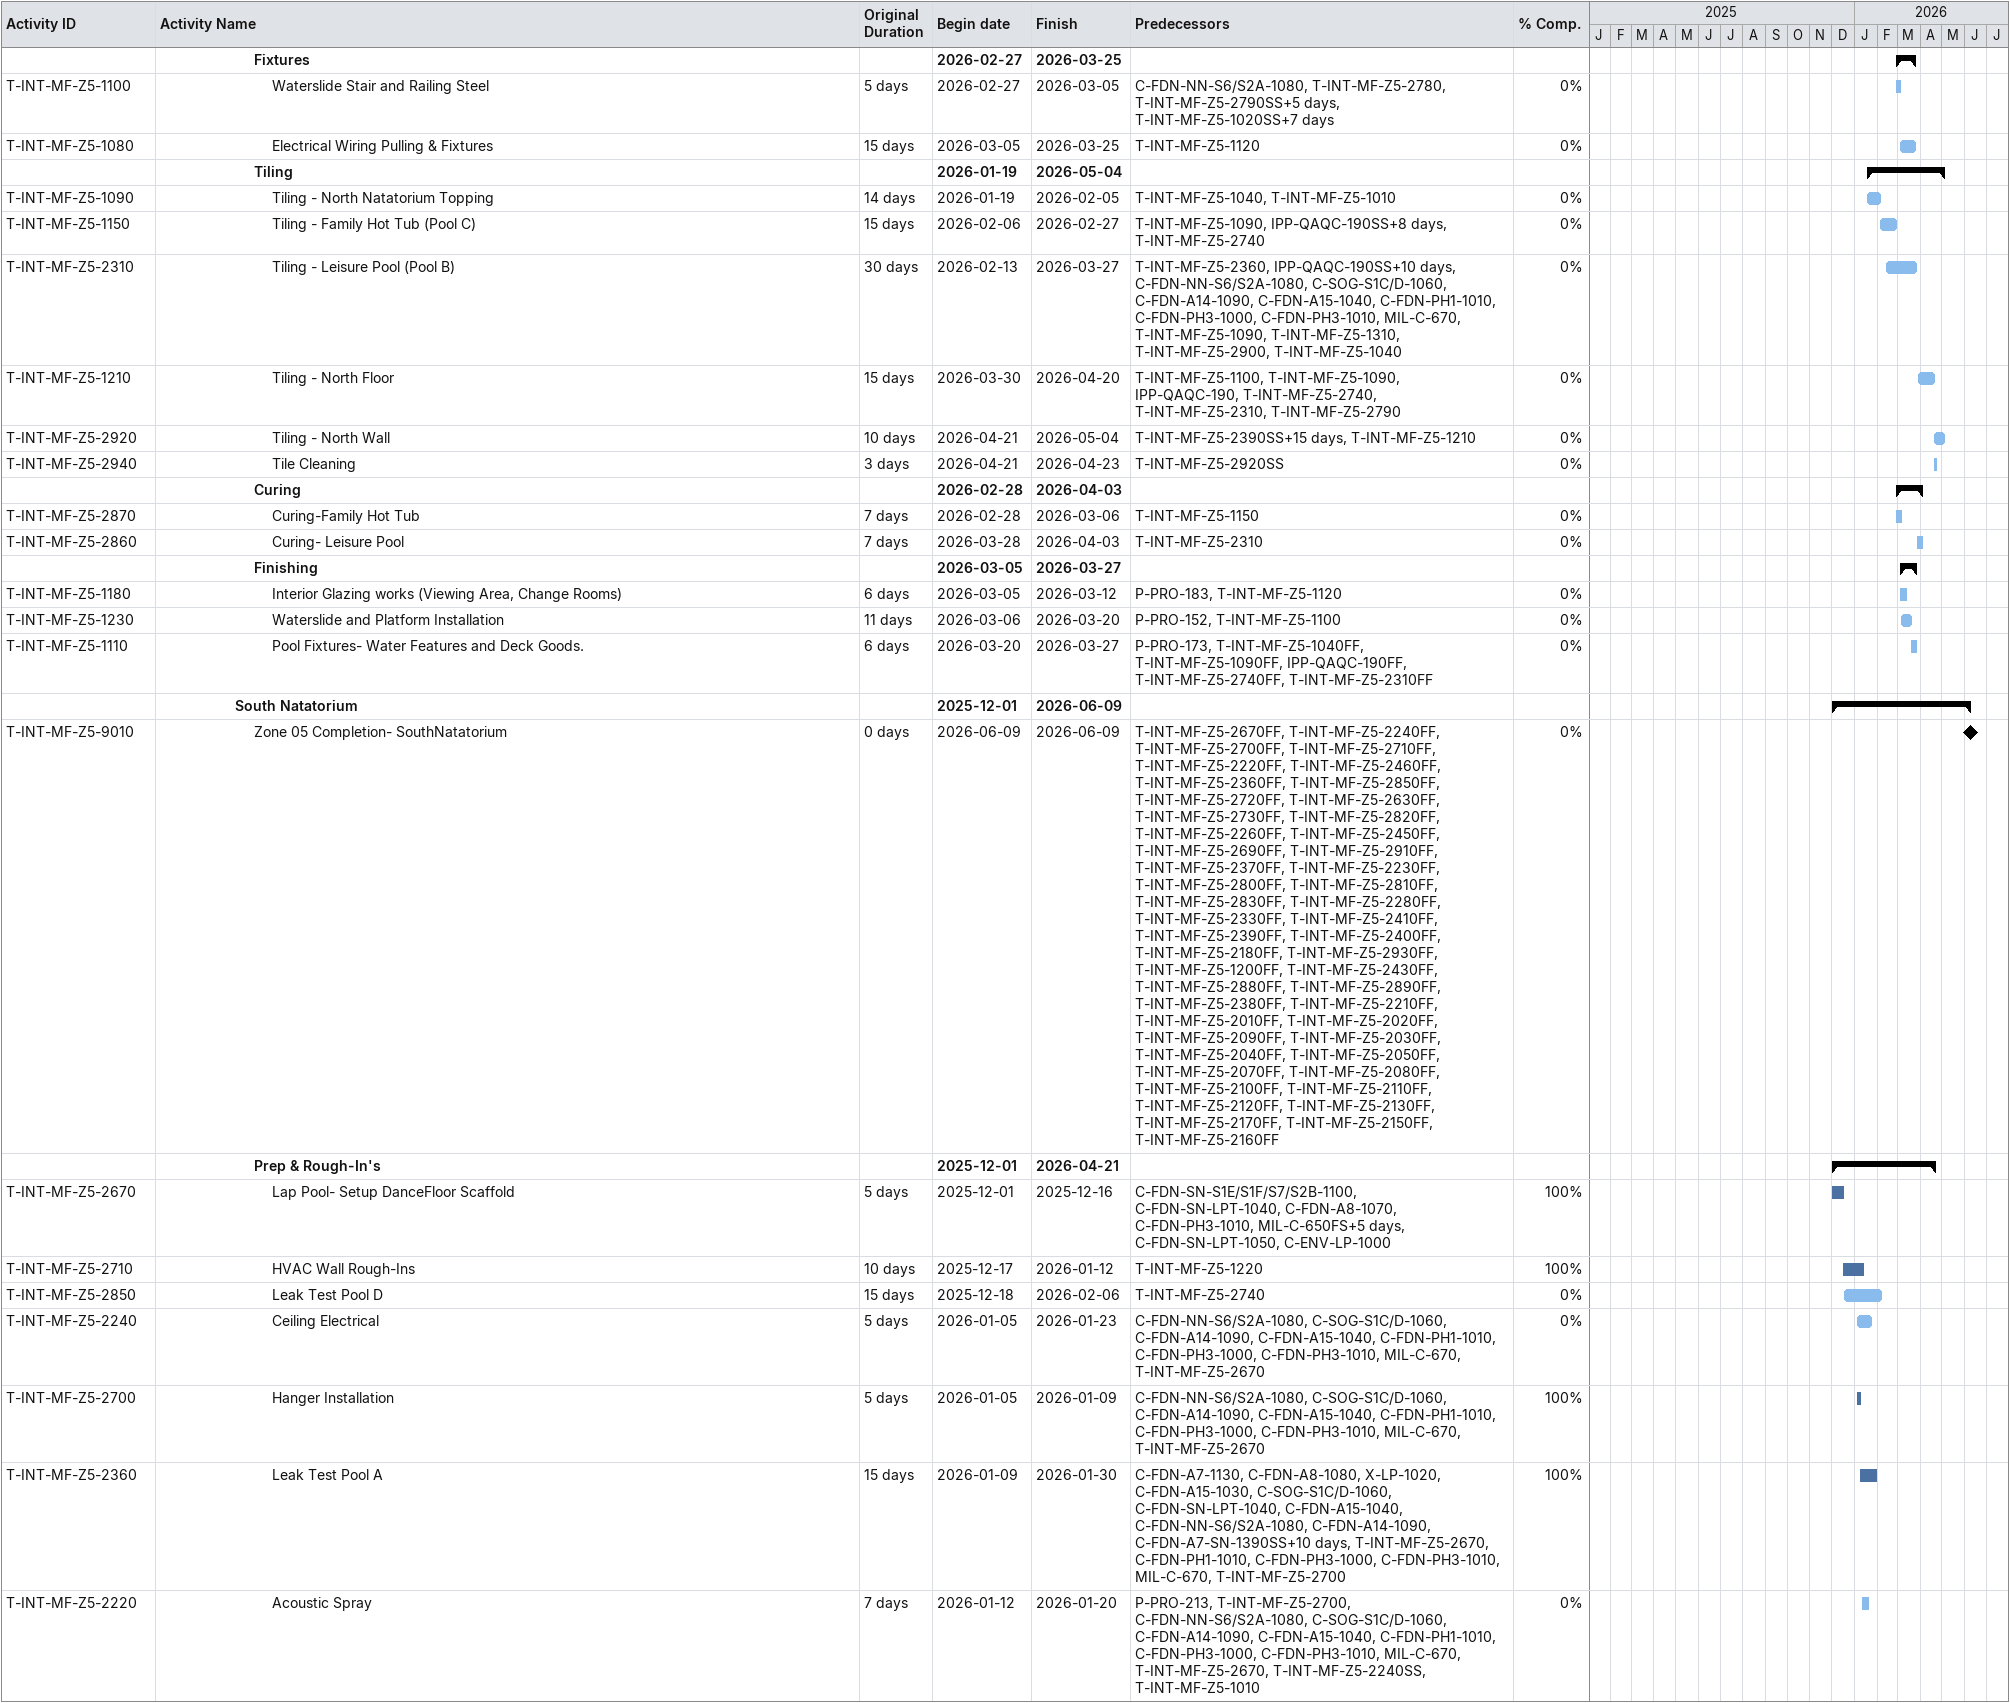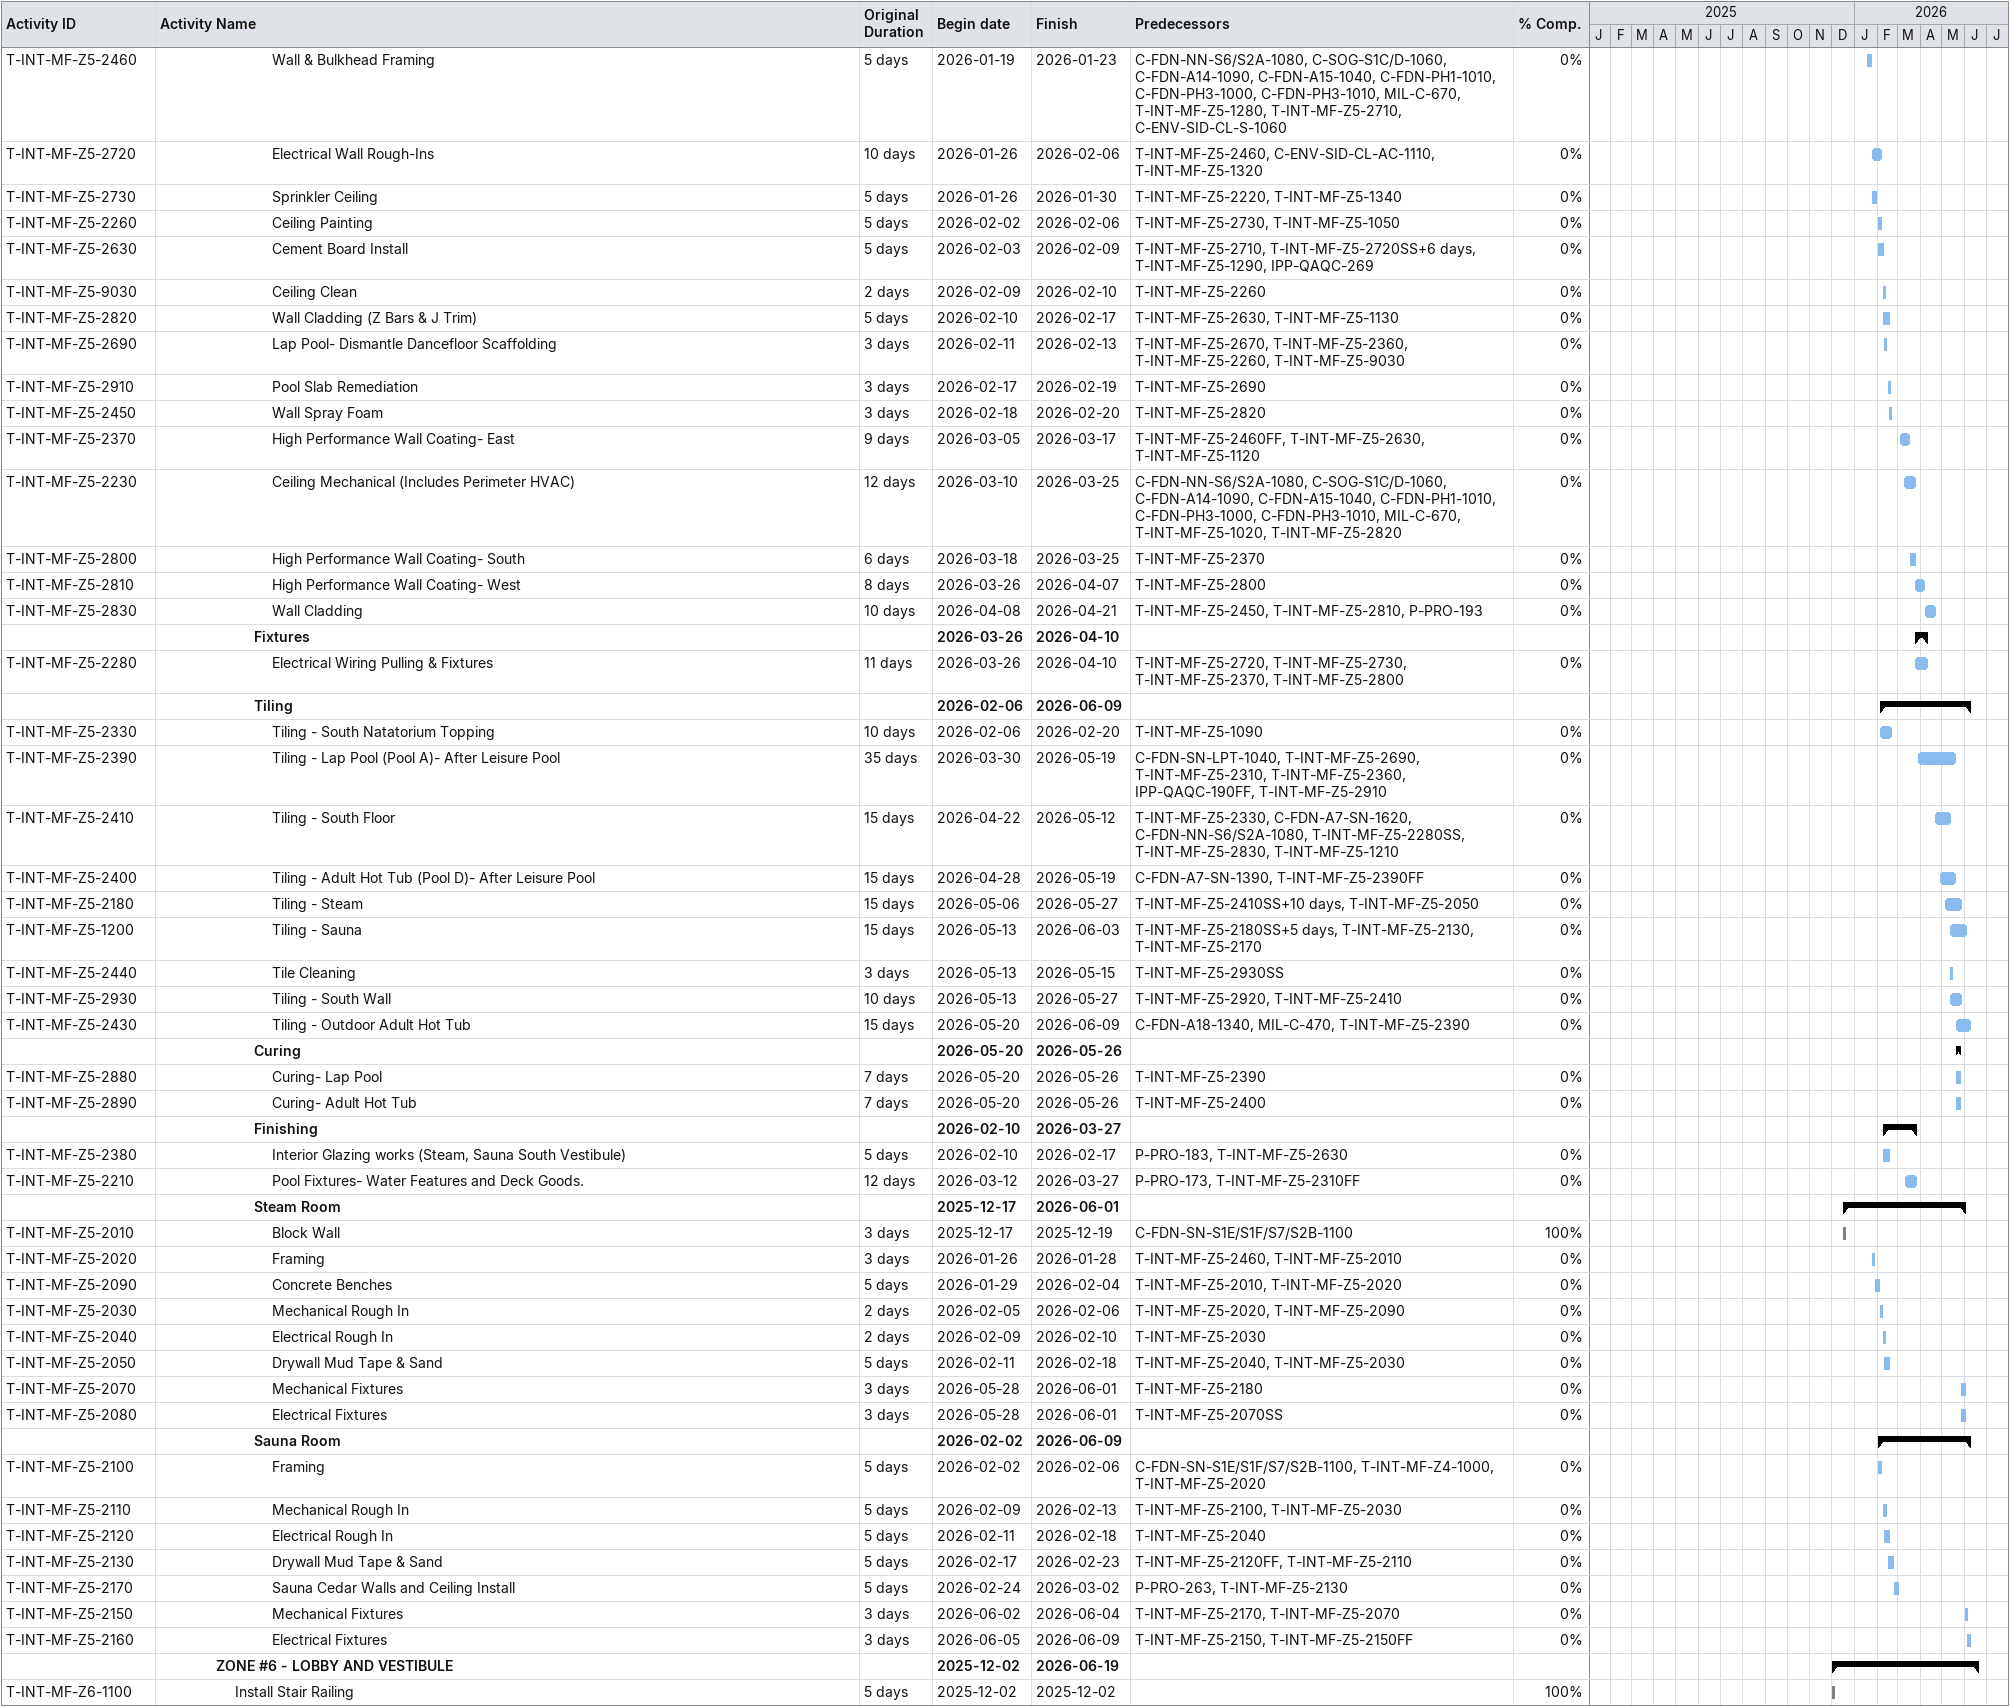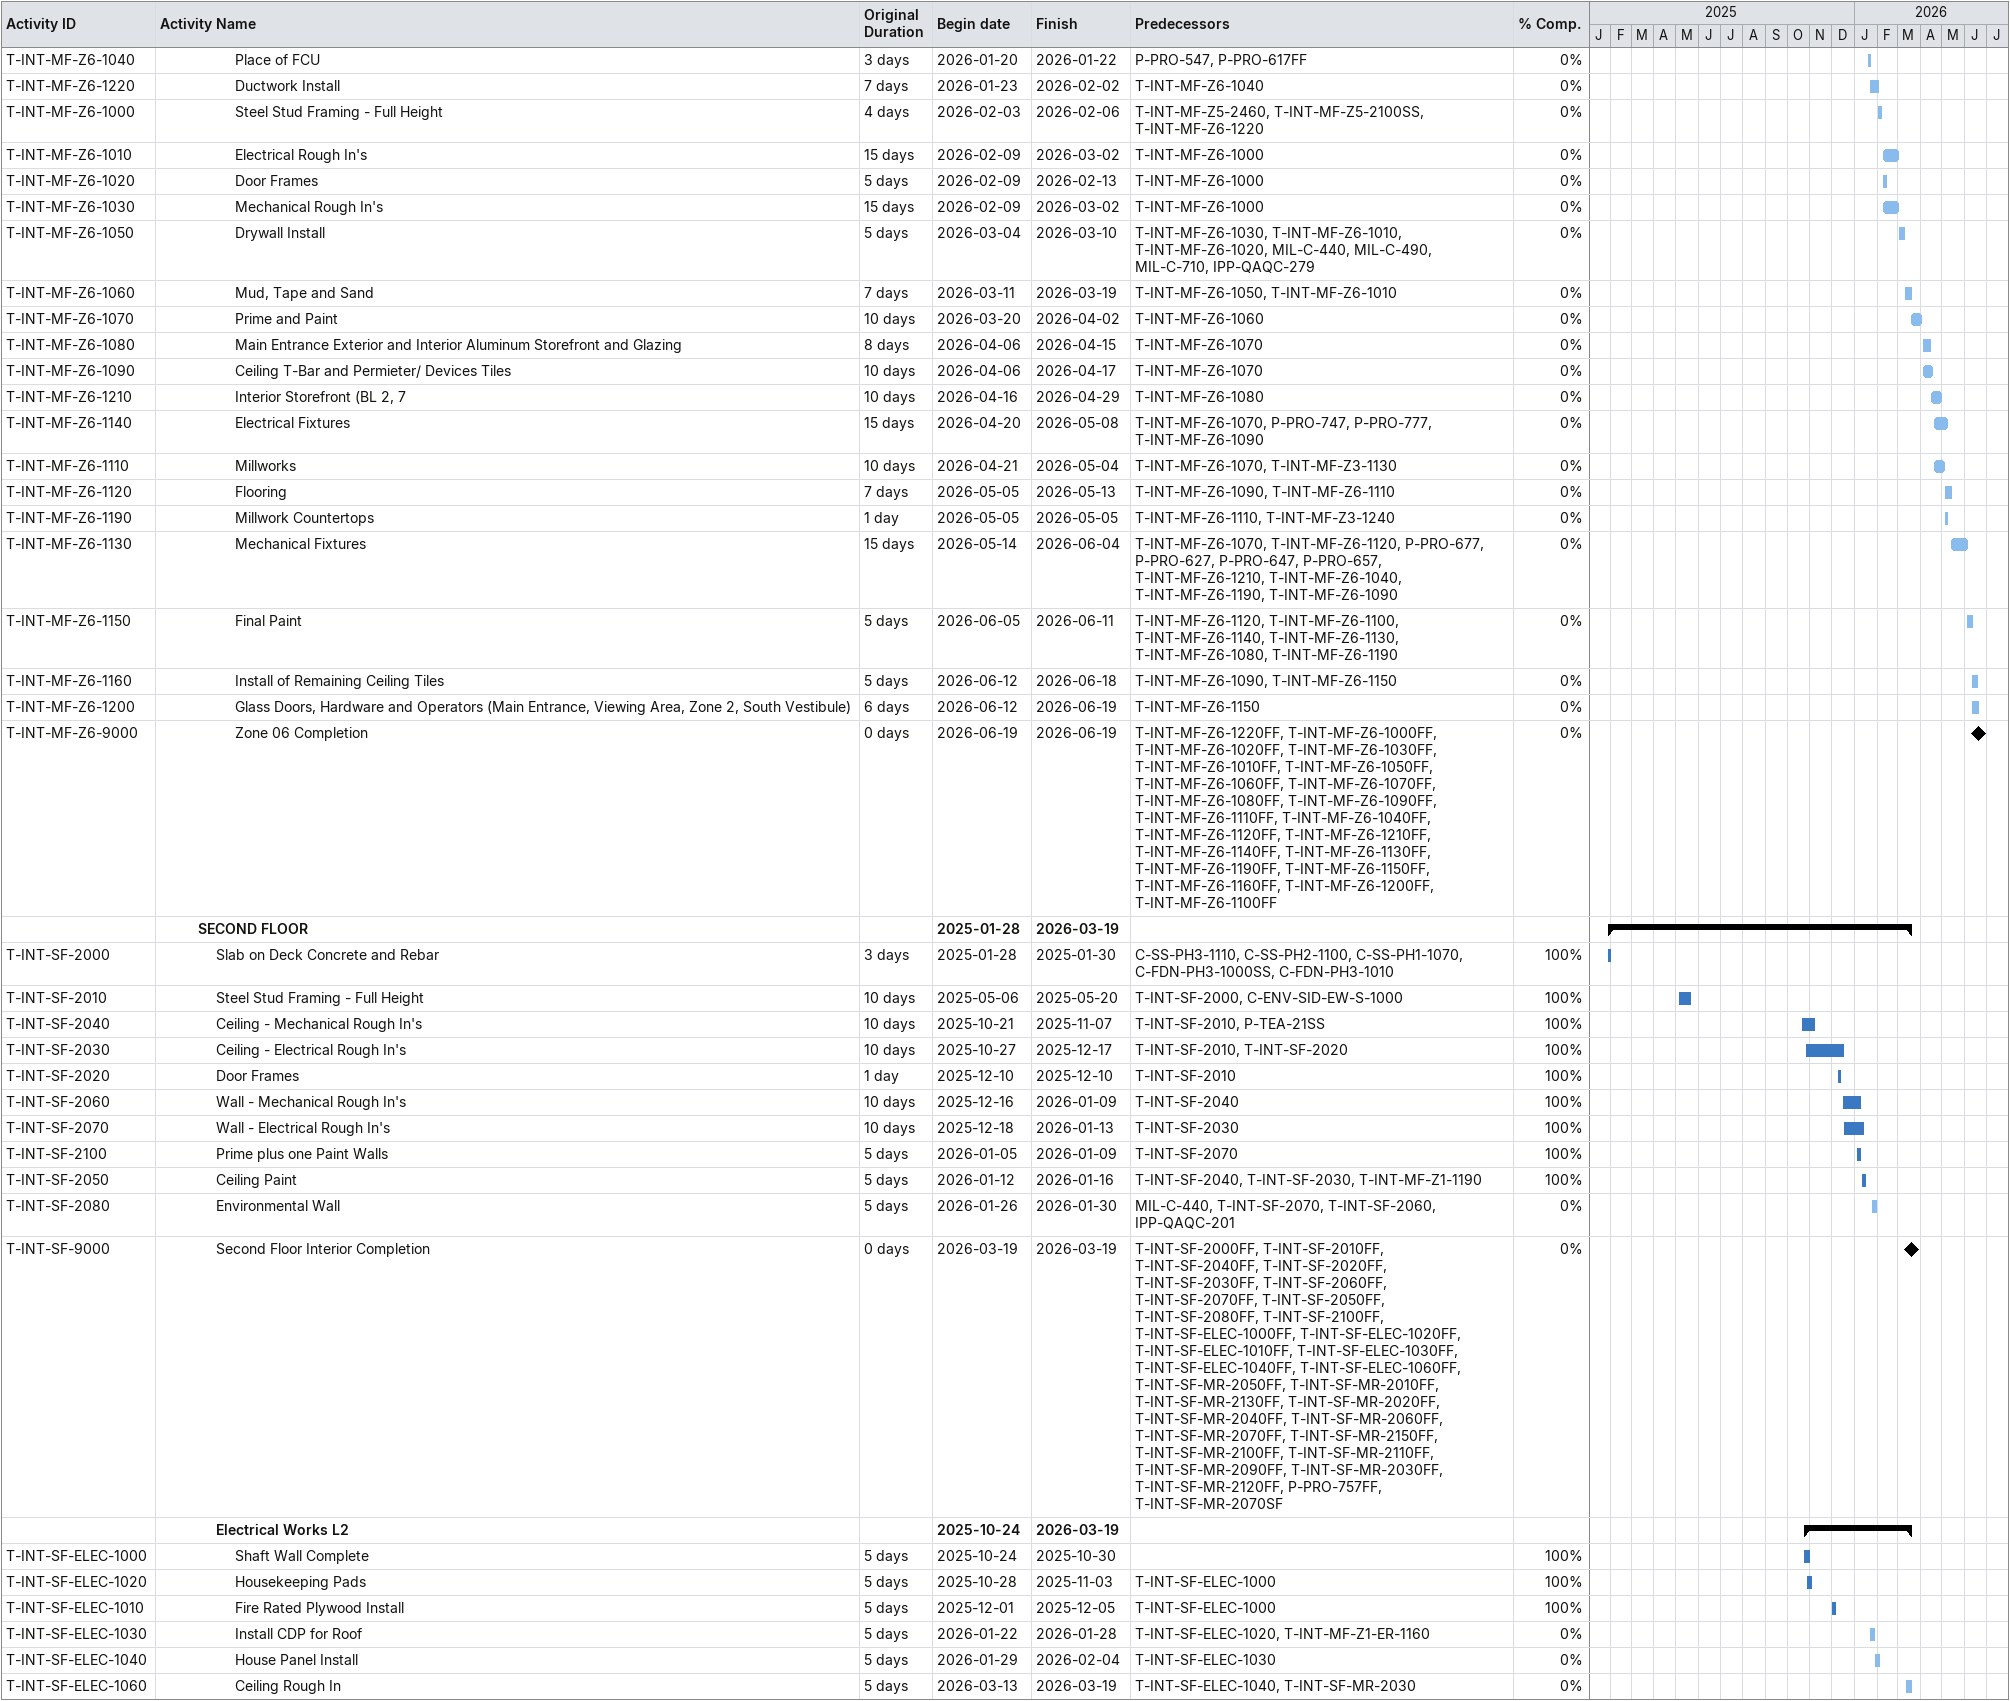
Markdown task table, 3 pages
| ID | Level | Task | Original duration | Start | Finish | Predecessors | % complete |
|---|---|---|---|---|---|---|---|
|  | 6 | **Fixtures** |  | 2026-02-27 | 2026-03-25 |  |  |
| T-INT-MF-Z5-1100 | 7 | Waterslide Stair and Railing Steel | 5d | 2026-02-27 | 2026-03-05 | C-FDN-NN-S6/S2A-1080, T-INT-MF-Z5-2780, T-INT-MF-Z5-2790SS+5d, T-INT-MF-Z5-1020SS+7d | 0 |
| T-INT-MF-Z5-1080 | 7 | Electrical Wiring Pulling & Fixtures | 15d | 2026-03-05 | 2026-03-25 | T-INT-MF-Z5-1120 | 0 |
|  | 6 | **Tiling** |  | 2026-01-19 | 2026-05-04 |  |  |
| T-INT-MF-Z5-1090 | 7 | Tiling - North Natatorium Topping | 14d | 2026-01-19 | 2026-02-05 | T-INT-MF-Z5-1040, T-INT-MF-Z5-1010 | 0 |
| T-INT-MF-Z5-1150 | 7 | Tiling - Family Hot Tub (Pool C) | 15d | 2026-02-06 | 2026-02-27 | T-INT-MF-Z5-1090, IPP-QAQC-190SS+8d, T-INT-MF-Z5-2740 | 0 |
| T-INT-MF-Z5-2310 | 7 | Tiling - Leisure Pool (Pool B) | 30d | 2026-02-13 | 2026-03-27 | T-INT-MF-Z5-2360, IPP-QAQC-190SS+10d, C-FDN-NN-S6/S2A-1080, C-SOG-S1C/D-1060, C-FDN-A14-1090, C-FDN-A15-1040, C-FDN-PH1-1010, C-FDN-PH3-1000, C-FDN-PH3-1010, MIL-C-670, T-INT-MF-Z5-1090, T-INT-MF-Z5-1310, T-INT-MF-Z5-2900, T-INT-MF-Z5-1040 | 0 |
| T-INT-MF-Z5-1210 | 7 | Tiling - North Floor | 15d | 2026-03-30 | 2026-04-20 | T-INT-MF-Z5-1100, T-INT-MF-Z5-1090, IPP-QAQC-190, T-INT-MF-Z5-2740, T-INT-MF-Z5-2310, T-INT-MF-Z5-2790 | 0 |
| T-INT-MF-Z5-2920 | 7 | Tiling - North Wall | 10d | 2026-04-21 | 2026-05-04 | T-INT-MF-Z5-2390SS+15d, T-INT-MF-Z5-1210 | 0 |
| T-INT-MF-Z5-2940 | 7 | Tile Cleaning | 3d | 2026-04-21 | 2026-04-23 | T-INT-MF-Z5-2920SS | 0 |
|  | 6 | **Curing** |  | 2026-02-28 | 2026-04-03 |  |  |
| T-INT-MF-Z5-2870 | 7 | Curing-Family Hot Tub | 7d | 2026-02-28 | 2026-03-06 | T-INT-MF-Z5-1150 | 0 |
| T-INT-MF-Z5-2860 | 7 | Curing- Leisure Pool | 7d | 2026-03-28 | 2026-04-03 | T-INT-MF-Z5-2310 | 0 |
|  | 6 | **Finishing** |  | 2026-03-05 | 2026-03-27 |  |  |
| T-INT-MF-Z5-1180 | 7 | Interior Glazing works (Viewing Area, Change Rooms) | 6d | 2026-03-05 | 2026-03-12 | P-PRO-183, T-INT-MF-Z5-1120 | 0 |
| T-INT-MF-Z5-1230 | 7 | Waterslide and Platform Installation | 11d | 2026-03-06 | 2026-03-20 | P-PRO-152, T-INT-MF-Z5-1100 | 0 |
| T-INT-MF-Z5-1110 | 7 | Pool Fixtures- Water Features and Deck Goods. | 6d | 2026-03-20 | 2026-03-27 | P-PRO-173, T-INT-MF-Z5-1040FF, T-INT-MF-Z5-1090FF, IPP-QAQC-190FF, T-INT-MF-Z5-2740FF, T-INT-MF-Z5-2310FF | 0 |
|  | 5 | **South Natatorium** |  | 2025-12-01 | 2026-06-09 |  |  |
| T-INT-MF-Z5-9010 | 6 | Zone 05 Completion- SouthNatatorium | 0d | 2026-06-09 | 2026-06-09 | T-INT-MF-Z5-2670FF, T-INT-MF-Z5-2240FF, T-INT-MF-Z5-2700FF, T-INT-MF-Z5-2710FF, T-INT-MF-Z5-2220FF, T-INT-MF-Z5-2460FF, T-INT-MF-Z5-2360FF, T-INT-MF-Z5-2850FF, T-INT-MF-Z5-2720FF, T-INT-MF-Z5-2630FF, T-INT-MF-Z5-2730FF, T-INT-MF-Z5-2820FF, T-INT-MF-Z5-2260FF, T-INT-MF-Z5-2450FF, T-INT-MF-Z5-2690FF, T-INT-MF-Z5-2910FF, T-INT-MF-Z5-2370FF, T-INT-MF-Z5-2230FF, T-INT-MF-Z5-2800FF, T-INT-MF-Z5-2810FF, T-INT-MF-Z5-2830FF, T-INT-MF-Z5-2280FF, T-INT-MF-Z5-2330FF, T-INT-MF-Z5-2410FF, T-INT-MF-Z5-2390FF, T-INT-MF-Z5-2400FF, T-INT-MF-Z5-2180FF, T-INT-MF-Z5-2930FF, T-INT-MF-Z5-1200FF, T-INT-MF-Z5-2430FF, T-INT-MF-Z5-2880FF, T-INT-MF-Z5-2890FF, T-INT-MF-Z5-2380FF, T-INT-MF-Z5-2210FF, T-INT-MF-Z5-2010FF, T-INT-MF-Z5-2020FF, T-INT-MF-Z5-2090FF, T-INT-MF-Z5-2030FF, T-INT-MF-Z5-2040FF, T-INT-MF-Z5-2050FF, T-INT-MF-Z5-2070FF, T-INT-MF-Z5-2080FF, T-INT-MF-Z5-2100FF, T-INT-MF-Z5-2110FF, T-INT-MF-Z5-2120FF, T-INT-MF-Z5-2130FF, T-INT-MF-Z5-2170FF, T-INT-MF-Z5-2150FF, T-INT-MF-Z5-2160FF | 0 |
|  | 6 | **Prep & Rough-In's** |  | 2025-12-01 | 2026-04-21 |  |  |
| T-INT-MF-Z5-2670 | 7 | Lap Pool- Setup DanceFloor Scaffold | 5d | 2025-12-01 | 2025-12-16 | C-FDN-SN-S1E/S1F/S7/S2B-1100, C-FDN-SN-LPT-1040, C-FDN-A8-1070, C-FDN-PH3-1010, MIL-C-650FS+5d, C-FDN-SN-LPT-1050, C-ENV-LP-1000 | 100 |
| T-INT-MF-Z5-2710 | 7 | HVAC Wall Rough-Ins | 10d | 2025-12-17 | 2026-01-12 | T-INT-MF-Z5-1220 | 100 |
| T-INT-MF-Z5-2850 | 7 | Leak Test Pool D | 15d | 2025-12-18 | 2026-02-06 | T-INT-MF-Z5-2740 | 0 |
| T-INT-MF-Z5-2240 | 7 | Ceiling Electrical | 5d | 2026-01-05 | 2026-01-23 | C-FDN-NN-S6/S2A-1080, C-SOG-S1C/D-1060, C-FDN-A14-1090, C-FDN-A15-1040, C-FDN-PH1-1010, C-FDN-PH3-1000, C-FDN-PH3-1010, MIL-C-670, T-INT-MF-Z5-2670 | 0 |
| T-INT-MF-Z5-2700 | 7 | Hanger Installation | 5d | 2026-01-05 | 2026-01-09 | C-FDN-NN-S6/S2A-1080, C-SOG-S1C/D-1060, C-FDN-A14-1090, C-FDN-A15-1040, C-FDN-PH1-1010, C-FDN-PH3-1000, C-FDN-PH3-1010, MIL-C-670, T-INT-MF-Z5-2670 | 100 |
| T-INT-MF-Z5-2360 | 7 | Leak Test Pool A | 15d | 2026-01-09 | 2026-01-30 | C-FDN-A7-1130, C-FDN-A8-1080, X-LP-1020, C-FDN-A15-1030, C-SOG-S1C/D-1060, C-FDN-SN-LPT-1040, C-FDN-A15-1040, C-FDN-NN-S6/S2A-1080, C-FDN-A14-1090, C-FDN-A7-SN-1390SS+10d, T-INT-MF-Z5-2670, C-FDN-PH1-1010, C-FDN-PH3-1000, C-FDN-PH3-1010, MIL-C-670, T-INT-MF-Z5-2700 | 100 |
| T-INT-MF-Z5-2220 | 7 | Acoustic Spray | 7d | 2026-01-12 | 2026-01-20 | P-PRO-213, T-INT-MF-Z5-2700, C-FDN-NN-S6/S2A-1080, C-SOG-S1C/D-1060, C-FDN-A14-1090, C-FDN-A15-1040, C-FDN-PH1-1010, C-FDN-PH3-1000, C-FDN-PH3-1010, MIL-C-670, T-INT-MF-Z5-2670, T-INT-MF-Z5-2240SS, T-INT-MF-Z5-1010 | 0 |
| T-INT-MF-Z5-2460 | 7 | Wall & Bulkhead Framing | 5d | 2026-01-19 | 2026-01-23 | C-FDN-NN-S6/S2A-1080, C-SOG-S1C/D-1060, C-FDN-A14-1090, C-FDN-A15-1040, C-FDN-PH1-1010, C-FDN-PH3-1000, C-FDN-PH3-1010, MIL-C-670, T-INT-MF-Z5-1280, T-INT-MF-Z5-2710, C-ENV-SID-CL-S-1060 | 0 |
| T-INT-MF-Z5-2720 | 7 | Electrical Wall Rough-Ins | 10d | 2026-01-26 | 2026-02-06 | T-INT-MF-Z5-2460, C-ENV-SID-CL-AC-1110, T-INT-MF-Z5-1320 | 0 |
| T-INT-MF-Z5-2730 | 7 | Sprinkler Ceiling | 5d | 2026-01-26 | 2026-01-30 | T-INT-MF-Z5-2220, T-INT-MF-Z5-1340 | 0 |
| T-INT-MF-Z5-2260 | 7 | Ceiling Painting | 5d | 2026-02-02 | 2026-02-06 | T-INT-MF-Z5-2730, T-INT-MF-Z5-1050 | 0 |
| T-INT-MF-Z5-2630 | 7 | Cement Board Install | 5d | 2026-02-03 | 2026-02-09 | T-INT-MF-Z5-2710, T-INT-MF-Z5-2720SS+6d, T-INT-MF-Z5-1290, IPP-QAQC-269 | 0 |
| T-INT-MF-Z5-9030 | 7 | Ceiling Clean | 2d | 2026-02-09 | 2026-02-10 | T-INT-MF-Z5-2260 | 0 |
| T-INT-MF-Z5-2820 | 7 | Wall Cladding (Z Bars & J Trim) | 5d | 2026-02-10 | 2026-02-17 | T-INT-MF-Z5-2630, T-INT-MF-Z5-1130 | 0 |
| T-INT-MF-Z5-2690 | 7 | Lap Pool- Dismantle Dancefloor Scaffolding | 3d | 2026-02-11 | 2026-02-13 | T-INT-MF-Z5-2670, T-INT-MF-Z5-2360, T-INT-MF-Z5-2260, T-INT-MF-Z5-9030 | 0 |
| T-INT-MF-Z5-2910 | 7 | Pool Slab Remediation | 3d | 2026-02-17 | 2026-02-19 | T-INT-MF-Z5-2690 | 0 |
| T-INT-MF-Z5-2450 | 7 | Wall Spray Foam | 3d | 2026-02-18 | 2026-02-20 | T-INT-MF-Z5-2820 | 0 |
| T-INT-MF-Z5-2370 | 7 | High Performance Wall Coating- East | 9d | 2026-03-05 | 2026-03-17 | T-INT-MF-Z5-2460FF, T-INT-MF-Z5-2630, T-INT-MF-Z5-1120 | 0 |
| T-INT-MF-Z5-2230 | 7 | Ceiling Mechanical (Includes Perimeter HVAC) | 12d | 2026-03-10 | 2026-03-25 | C-FDN-NN-S6/S2A-1080, C-SOG-S1C/D-1060, C-FDN-A14-1090, C-FDN-A15-1040, C-FDN-PH1-1010, C-FDN-PH3-1000, C-FDN-PH3-1010, MIL-C-670, T-INT-MF-Z5-1020, T-INT-MF-Z5-2820 | 0 |
| T-INT-MF-Z5-2800 | 7 | High Performance Wall Coating- South | 6d | 2026-03-18 | 2026-03-25 | T-INT-MF-Z5-2370 | 0 |
| T-INT-MF-Z5-2810 | 7 | High Performance Wall Coating- West | 8d | 2026-03-26 | 2026-04-07 | T-INT-MF-Z5-2800 | 0 |
| T-INT-MF-Z5-2830 | 7 | Wall Cladding | 10d | 2026-04-08 | 2026-04-21 | T-INT-MF-Z5-2450, T-INT-MF-Z5-2810, P-PRO-193 | 0 |
|  | 6 | **Fixtures** |  | 2026-03-26 | 2026-04-10 |  |  |
| T-INT-MF-Z5-2280 | 7 | Electrical Wiring Pulling & Fixtures | 11d | 2026-03-26 | 2026-04-10 | T-INT-MF-Z5-2720, T-INT-MF-Z5-2730, T-INT-MF-Z5-2370, T-INT-MF-Z5-2800 | 0 |
|  | 6 | **Tiling** |  | 2026-02-06 | 2026-06-09 |  |  |
| T-INT-MF-Z5-2330 | 7 | Tiling - South Natatorium Topping | 10d | 2026-02-06 | 2026-02-20 | T-INT-MF-Z5-1090 | 0 |
| T-INT-MF-Z5-2390 | 7 | Tiling - Lap Pool (Pool A)- After Leisure Pool | 35d | 2026-03-30 | 2026-05-19 | C-FDN-SN-LPT-1040, T-INT-MF-Z5-2690, T-INT-MF-Z5-2310, T-INT-MF-Z5-2360, IPP-QAQC-190FF, T-INT-MF-Z5-2910 | 0 |
| T-INT-MF-Z5-2410 | 7 | Tiling - South Floor | 15d | 2026-04-22 | 2026-05-12 | T-INT-MF-Z5-2330, C-FDN-A7-SN-1620, C-FDN-NN-S6/S2A-1080, T-INT-MF-Z5-2280SS, T-INT-MF-Z5-2830, T-INT-MF-Z5-1210 | 0 |
| T-INT-MF-Z5-2400 | 7 | Tiling - Adult Hot Tub (Pool D)- After Leisure Pool | 15d | 2026-04-28 | 2026-05-19 | C-FDN-A7-SN-1390, T-INT-MF-Z5-2390FF | 0 |
| T-INT-MF-Z5-2180 | 7 | Tiling - Steam | 15d | 2026-05-06 | 2026-05-27 | T-INT-MF-Z5-2410SS+10d, T-INT-MF-Z5-2050 | 0 |
| T-INT-MF-Z5-1200 | 7 | Tiling - Sauna | 15d | 2026-05-13 | 2026-06-03 | T-INT-MF-Z5-2180SS+5d, T-INT-MF-Z5-2130, T-INT-MF-Z5-2170 | 0 |
| T-INT-MF-Z5-2440 | 7 | Tile Cleaning | 3d | 2026-05-13 | 2026-05-15 | T-INT-MF-Z5-2930SS | 0 |
| T-INT-MF-Z5-2930 | 7 | Tiling - South Wall | 10d | 2026-05-13 | 2026-05-27 | T-INT-MF-Z5-2920, T-INT-MF-Z5-2410 | 0 |
| T-INT-MF-Z5-2430 | 7 | Tiling - Outdoor Adult Hot Tub | 15d | 2026-05-20 | 2026-06-09 | C-FDN-A18-1340, MIL-C-470, T-INT-MF-Z5-2390 | 0 |
|  | 6 | **Curing** |  | 2026-05-20 | 2026-05-26 |  |  |
| T-INT-MF-Z5-2880 | 7 | Curing- Lap Pool | 7d | 2026-05-20 | 2026-05-26 | T-INT-MF-Z5-2390 | 0 |
| T-INT-MF-Z5-2890 | 7 | Curing- Adult Hot Tub | 7d | 2026-05-20 | 2026-05-26 | T-INT-MF-Z5-2400 | 0 |
|  | 6 | **Finishing** |  | 2026-02-10 | 2026-03-27 |  |  |
| T-INT-MF-Z5-2380 | 7 | Interior Glazing works (Steam, Sauna South Vestibule) | 5d | 2026-02-10 | 2026-02-17 | P-PRO-183, T-INT-MF-Z5-2630 | 0 |
| T-INT-MF-Z5-2210 | 7 | Pool Fixtures- Water Features and Deck Goods. | 12d | 2026-03-12 | 2026-03-27 | P-PRO-173, T-INT-MF-Z5-2310FF | 0 |
|  | 6 | **Steam Room** |  | 2025-12-17 | 2026-06-01 |  |  |
| T-INT-MF-Z5-2010 | 7 | Block Wall | 3d | 2025-12-17 | 2025-12-19 | C-FDN-SN-S1E/S1F/S7/S2B-1100 | 100 |
| T-INT-MF-Z5-2020 | 7 | Framing | 3d | 2026-01-26 | 2026-01-28 | T-INT-MF-Z5-2460, T-INT-MF-Z5-2010 | 0 |
| T-INT-MF-Z5-2090 | 7 | Concrete Benches | 5d | 2026-01-29 | 2026-02-04 | T-INT-MF-Z5-2010, T-INT-MF-Z5-2020 | 0 |
| T-INT-MF-Z5-2030 | 7 | Mechanical Rough In | 2d | 2026-02-05 | 2026-02-06 | T-INT-MF-Z5-2020, T-INT-MF-Z5-2090 | 0 |
| T-INT-MF-Z5-2040 | 7 | Electrical Rough In | 2d | 2026-02-09 | 2026-02-10 | T-INT-MF-Z5-2030 | 0 |
| T-INT-MF-Z5-2050 | 7 | Drywall Mud Tape & Sand | 5d | 2026-02-11 | 2026-02-18 | T-INT-MF-Z5-2040, T-INT-MF-Z5-2030 | 0 |
| T-INT-MF-Z5-2070 | 7 | Mechanical Fixtures | 3d | 2026-05-28 | 2026-06-01 | T-INT-MF-Z5-2180 | 0 |
| T-INT-MF-Z5-2080 | 7 | Electrical Fixtures | 3d | 2026-05-28 | 2026-06-01 | T-INT-MF-Z5-2070SS | 0 |
|  | 6 | **Sauna Room** |  | 2026-02-02 | 2026-06-09 |  |  |
| T-INT-MF-Z5-2100 | 7 | Framing | 5d | 2026-02-02 | 2026-02-06 | C-FDN-SN-S1E/S1F/S7/S2B-1100, T-INT-MF-Z4-1000, T-INT-MF-Z5-2020 | 0 |
| T-INT-MF-Z5-2110 | 7 | Mechanical Rough In | 5d | 2026-02-09 | 2026-02-13 | T-INT-MF-Z5-2100, T-INT-MF-Z5-2030 | 0 |
| T-INT-MF-Z5-2120 | 7 | Electrical Rough In | 5d | 2026-02-11 | 2026-02-18 | T-INT-MF-Z5-2040 | 0 |
| T-INT-MF-Z5-2130 | 7 | Drywall Mud Tape & Sand | 5d | 2026-02-17 | 2026-02-23 | T-INT-MF-Z5-2120FF, T-INT-MF-Z5-2110 | 0 |
| T-INT-MF-Z5-2170 | 7 | Sauna Cedar Walls and Ceiling Install | 5d | 2026-02-24 | 2026-03-02 | P-PRO-263, T-INT-MF-Z5-2130 | 0 |
| T-INT-MF-Z5-2150 | 7 | Mechanical Fixtures | 3d | 2026-06-02 | 2026-06-04 | T-INT-MF-Z5-2170, T-INT-MF-Z5-2070 | 0 |
| T-INT-MF-Z5-2160 | 7 | Electrical Fixtures | 3d | 2026-06-05 | 2026-06-09 | T-INT-MF-Z5-2150, T-INT-MF-Z5-2150FF | 0 |
|  | 4 | **ZONE #6 - LOBBY AND VESTIBULE** |  | 2025-12-02 | 2026-06-19 |  |  |
| T-INT-MF-Z6-1100 | 5 | Install Stair Railing | 5d | 2025-12-02 | 2025-12-02 |  | 100 |
| T-INT-MF-Z6-1040 | 5 | Place of FCU | 3d | 2026-01-20 | 2026-01-22 | P-PRO-547, P-PRO-617FF | 0 |
| T-INT-MF-Z6-1220 | 5 | Ductwork Install | 7d | 2026-01-23 | 2026-02-02 | T-INT-MF-Z6-1040 | 0 |
| T-INT-MF-Z6-1000 | 5 | Steel Stud Framing - Full Height | 4d | 2026-02-03 | 2026-02-06 | T-INT-MF-Z5-2460, T-INT-MF-Z5-2100SS, T-INT-MF-Z6-1220 | 0 |
| T-INT-MF-Z6-1010 | 5 | Electrical Rough In's | 15d | 2026-02-09 | 2026-03-02 | T-INT-MF-Z6-1000 | 0 |
| T-INT-MF-Z6-1020 | 5 | Door Frames | 5d | 2026-02-09 | 2026-02-13 | T-INT-MF-Z6-1000 | 0 |
| T-INT-MF-Z6-1030 | 5 | Mechanical Rough In's | 15d | 2026-02-09 | 2026-03-02 | T-INT-MF-Z6-1000 | 0 |
| T-INT-MF-Z6-1050 | 5 | Drywall Install | 5d | 2026-03-04 | 2026-03-10 | T-INT-MF-Z6-1030, T-INT-MF-Z6-1010, T-INT-MF-Z6-1020, MIL-C-440, MIL-C-490, MIL-C-710, IPP-QAQC-279 | 0 |
| T-INT-MF-Z6-1060 | 5 | Mud, Tape and Sand | 7d | 2026-03-11 | 2026-03-19 | T-INT-MF-Z6-1050, T-INT-MF-Z6-1010 | 0 |
| T-INT-MF-Z6-1070 | 5 | Prime and Paint | 10d | 2026-03-20 | 2026-04-02 | T-INT-MF-Z6-1060 | 0 |
| T-INT-MF-Z6-1080 | 5 | Main Entrance Exterior and Interior Aluminum Storefront and Glazing | 8d | 2026-04-06 | 2026-04-15 | T-INT-MF-Z6-1070 | 0 |
| T-INT-MF-Z6-1090 | 5 | Ceiling T-Bar and Permieter/ Devices Tiles | 10d | 2026-04-06 | 2026-04-17 | T-INT-MF-Z6-1070 | 0 |
| T-INT-MF-Z6-1210 | 5 | Interior Storefront (BL 2, 7 | 10d | 2026-04-16 | 2026-04-29 | T-INT-MF-Z6-1080 | 0 |
| T-INT-MF-Z6-1140 | 5 | Electrical Fixtures | 15d | 2026-04-20 | 2026-05-08 | T-INT-MF-Z6-1070, P-PRO-747, P-PRO-777, T-INT-MF-Z6-1090 | 0 |
| T-INT-MF-Z6-1110 | 5 | Millworks | 10d | 2026-04-21 | 2026-05-04 | T-INT-MF-Z6-1070, T-INT-MF-Z3-1130 | 0 |
| T-INT-MF-Z6-1120 | 5 | Flooring | 7d | 2026-05-05 | 2026-05-13 | T-INT-MF-Z6-1090, T-INT-MF-Z6-1110 | 0 |
| T-INT-MF-Z6-1190 | 5 | Millwork Countertops | 1d | 2026-05-05 | 2026-05-05 | T-INT-MF-Z6-1110, T-INT-MF-Z3-1240 | 0 |
| T-INT-MF-Z6-1130 | 5 | Mechanical Fixtures | 15d | 2026-05-14 | 2026-06-04 | T-INT-MF-Z6-1070, T-INT-MF-Z6-1120, P-PRO-677, P-PRO-627, P-PRO-647, P-PRO-657, T-INT-MF-Z6-1210, T-INT-MF-Z6-1040, T-INT-MF-Z6-1190, T-INT-MF-Z6-1090 | 0 |
| T-INT-MF-Z6-1150 | 5 | Final Paint | 5d | 2026-06-05 | 2026-06-11 | T-INT-MF-Z6-1120, T-INT-MF-Z6-1100, T-INT-MF-Z6-1140, T-INT-MF-Z6-1130, T-INT-MF-Z6-1080, T-INT-MF-Z6-1190 | 0 |
| T-INT-MF-Z6-1160 | 5 | Install of Remaining Ceiling Tiles | 5d | 2026-06-12 | 2026-06-18 | T-INT-MF-Z6-1090, T-INT-MF-Z6-1150 | 0 |
| T-INT-MF-Z6-1200 | 5 | Glass Doors, Hardware and Operators (Main Entrance, Viewing Area, Zone 2, South Vestibule) | 6d | 2026-06-12 | 2026-06-19 | T-INT-MF-Z6-1150 | 0 |
| T-INT-MF-Z6-9000 | 5 | Zone 06 Completion | 0d | 2026-06-19 | 2026-06-19 | T-INT-MF-Z6-1220FF, T-INT-MF-Z6-1000FF, T-INT-MF-Z6-1020FF, T-INT-MF-Z6-1030FF, T-INT-MF-Z6-1010FF, T-INT-MF-Z6-1050FF, T-INT-MF-Z6-1060FF, T-INT-MF-Z6-1070FF, T-INT-MF-Z6-1080FF, T-INT-MF-Z6-1090FF, T-INT-MF-Z6-1110FF, T-INT-MF-Z6-1040FF, T-INT-MF-Z6-1120FF, T-INT-MF-Z6-1210FF, T-INT-MF-Z6-1140FF, T-INT-MF-Z6-1130FF, T-INT-MF-Z6-1190FF, T-INT-MF-Z6-1150FF, T-INT-MF-Z6-1160FF, T-INT-MF-Z6-1200FF, T-INT-MF-Z6-1100FF | 0 |
|  | 3 | **SECOND FLOOR** |  | 2025-01-28 | 2026-03-19 |  |  |
| T-INT-SF-2000 | 4 | Slab on Deck Concrete and Rebar | 3d | 2025-01-28 | 2025-01-30 | C-SS-PH3-1110, C-SS-PH2-1100, C-SS-PH1-1070, C-FDN-PH3-1000SS, C-FDN-PH3-1010 | 100 |
| T-INT-SF-2010 | 4 | Steel Stud Framing - Full Height | 10d | 2025-05-06 | 2025-05-20 | T-INT-SF-2000, C-ENV-SID-EW-S-1000 | 100 |
| T-INT-SF-2040 | 4 | Ceiling - Mechanical Rough In's | 10d | 2025-10-21 | 2025-11-07 | T-INT-SF-2010, P-TEA-21SS | 100 |
| T-INT-SF-2030 | 4 | Ceiling - Electrical Rough In's | 10d | 2025-10-27 | 2025-12-17 | T-INT-SF-2010, T-INT-SF-2020 | 100 |
| T-INT-SF-2020 | 4 | Door Frames | 1d | 2025-12-10 | 2025-12-10 | T-INT-SF-2010 | 100 |
| T-INT-SF-2060 | 4 | Wall - Mechanical Rough In's | 10d | 2025-12-16 | 2026-01-09 | T-INT-SF-2040 | 100 |
| T-INT-SF-2070 | 4 | Wall - Electrical Rough In's | 10d | 2025-12-18 | 2026-01-13 | T-INT-SF-2030 | 100 |
| T-INT-SF-2100 | 4 | Prime plus one Paint Walls | 5d | 2026-01-05 | 2026-01-09 | T-INT-SF-2070 | 100 |
| T-INT-SF-2050 | 4 | Ceiling Paint | 5d | 2026-01-12 | 2026-01-16 | T-INT-SF-2040, T-INT-SF-2030, T-INT-MF-Z1-1190 | 100 |
| T-INT-SF-2080 | 4 | Environmental Wall | 5d | 2026-01-26 | 2026-01-30 | MIL-C-440, T-INT-SF-2070, T-INT-SF-2060, IPP-QAQC-201 | 0 |
| T-INT-SF-9000 | 4 | Second Floor Interior Completion | 0d | 2026-03-19 | 2026-03-19 | T-INT-SF-2000FF, T-INT-SF-2010FF, T-INT-SF-2040FF, T-INT-SF-2020FF, T-INT-SF-2030FF, T-INT-SF-2060FF, T-INT-SF-2070FF, T-INT-SF-2050FF, T-INT-SF-2080FF, T-INT-SF-2100FF, T-INT-SF-ELEC-1000FF, T-INT-SF-ELEC-1020FF, T-INT-SF-ELEC-1010FF, T-INT-SF-ELEC-1030FF, T-INT-SF-ELEC-1040FF, T-INT-SF-ELEC-1060FF, T-INT-SF-MR-2050FF, T-INT-SF-MR-2010FF, T-INT-SF-MR-2130FF, T-INT-SF-MR-2020FF, T-INT-SF-MR-2040FF, T-INT-SF-MR-2060FF, T-INT-SF-MR-2070FF, T-INT-SF-MR-2150FF, T-INT-SF-MR-2100FF, T-INT-SF-MR-2110FF, T-INT-SF-MR-2090FF, T-INT-SF-MR-2030FF, T-INT-SF-MR-2120FF, P-PRO-757FF, T-INT-SF-MR-2070SF | 0 |
|  | 4 | **Electrical Works L2** |  | 2025-10-24 | 2026-03-19 |  |  |
| T-INT-SF-ELEC-1000 | 5 | Shaft Wall Complete | 5d | 2025-10-24 | 2025-10-30 |  | 100 |
| T-INT-SF-ELEC-1020 | 5 | Housekeeping Pads | 5d | 2025-10-28 | 2025-11-03 | T-INT-SF-ELEC-1000 | 100 |
| T-INT-SF-ELEC-1010 | 5 | Fire Rated Plywood Install | 5d | 2025-12-01 | 2025-12-05 | T-INT-SF-ELEC-1000 | 100 |
| T-INT-SF-ELEC-1030 | 5 | Install CDP for Roof | 5d | 2026-01-22 | 2026-01-28 | T-INT-SF-ELEC-1020, T-INT-MF-Z1-ER-1160 | 0 |
| T-INT-SF-ELEC-1040 | 5 | House Panel Install | 5d | 2026-01-29 | 2026-02-04 | T-INT-SF-ELEC-1030 | 0 |
| T-INT-SF-ELEC-1060 | 5 | Ceiling Rough In | 5d | 2026-03-13 | 2026-03-19 | T-INT-SF-ELEC-1040, T-INT-SF-MR-2030 | 0 |
